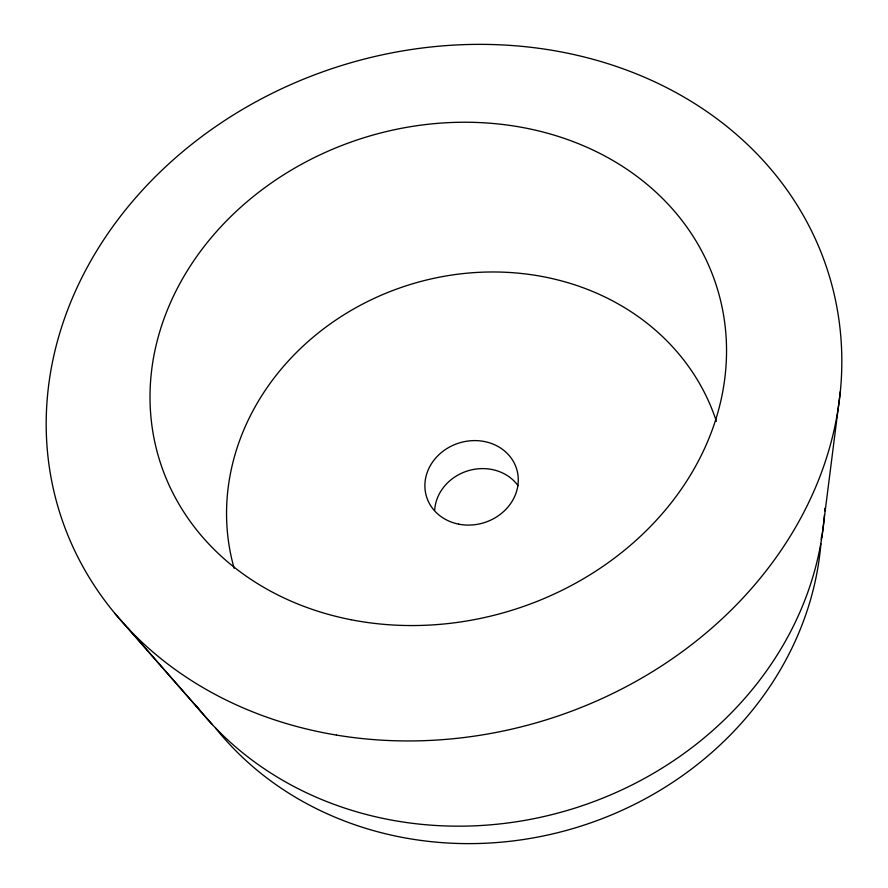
<?xml version="1.0" encoding="UTF-8"?>
<svg xmlns="http://www.w3.org/2000/svg" width="888" height="888" viewBox="0 0 888 888"><rect width="100%" height="100%" fill="white"/><g stroke="black" fill="none" stroke-linecap="round" stroke-linejoin="round"><path stroke-width="1.33" d="M821.8 537.573L840.326 391.575M127.406 627.627L212.31 724.564M114.874 613.419L201.132 711.876M824.897 508.214A347.541 309.601 -17 0 1 824.741 510.878M824.464 514.874A347.541 309.601 -17 0 1 570.485 809.49A347.541 309.601 -17 0 1 195.904 705.405M234.11 568.231A252.103 224.009 -17 0 1 411.166 284.216A252.103 224.009 -17 0 1 716.372 421.334M821.378 536.94A336.064 302.153 -17 0 1 821.211 539.649M820.9 543.711A336.064 302.153 -17 0 1 576.556 827.483A336.064 302.153 -17 0 1 215.595 728.105M434.687 510.134A45.599 40.793 -17 0 1 468.42 470.662A45.599 40.793 -17 0 1 518.015 485.625M336.441 735.086A402.575 342.779 -17 0 0 829.481 276.557A402.575 342.779 -17 0 0 166.1 166.334A402.575 342.779 -17 0 0 336.441 735.086M350.927 619.713A291.775 247.574 -17 0 0 719.857 297.669A291.775 247.574 -17 0 0 244.045 204.307A291.775 247.574 -17 0 0 350.927 619.713M458.652 524.142A47.142 41.769 -17 0 0 516.916 469.93A47.142 41.769 -17 0 0 439.183 454.467A47.142 41.769 -17 0 0 458.652 524.142"/></g></svg>
